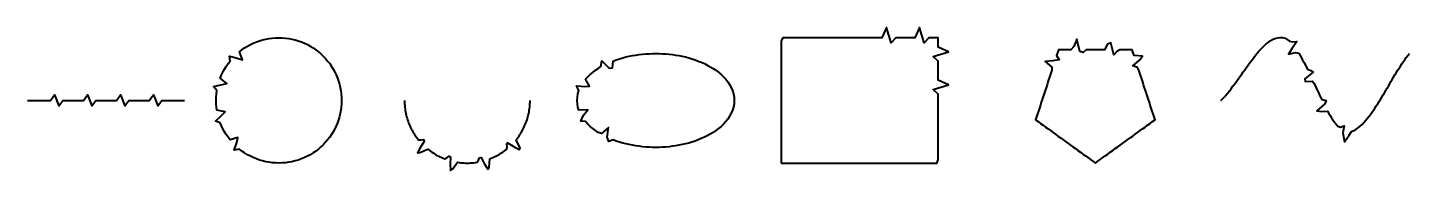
# Model space of a CAD drawing. Header units: millimetres. Extents: x 0 to 440, y -22 to 23.
import ezdxf

# ---------------------------------------------------------------- set-up
doc = ezdxf.new("R2010")
doc.units = ezdxf.units.MM
doc.layers.add('tmp-broken', color=250, linetype='Continuous', lineweight=40, true_color=0x000000)

msp = doc.modelspace()

# ---------------------------------------------------------------- linework, layer by layer
at = {"layer": 'tmp-broken', "color": 250, "linetype": 'Continuous', "lineweight": 40, "true_color": 0x000000}
for points in [[(240, -20), (241.5, -20), (243, -20), (244.5, -20), (246, -20), (247.5, -20), (249, -20), (250.5, -20), (252, -20), (253.5, -20), (255, -20), (256.5, -20), (258, -20), (259.5, -20), (261, -20), (262.5, -20), (264, -20), (265.5, -20), (267, -20), (268.5, -20), (270, -20), (271.5, -20), (273, -20), (274.5, -20), (276, -20), (277.5, -20), (279, -20), (280.5, -20), (282, -20), (283.5, -20), (285, -20), (286.5, -20), (288, -20), (289.5, -20), (290, -19), (290, -17.5), (290, -16), (290, -14.5), (290, -13), (290, -11.5), (290, -10), (290, -8.5), (290, -7), (290, -5.5), (290, -4), (290, -2.5), (290, -1), (290, 0.5), (290, 2), (288.36, 3.5), (293.28, 5), (290, 6.5), (290, 8), (290, 9.5), (290, 11), (290, 12.5), (288.36, 14), (293.28, 15.5), (290, 17), (290, 18.5), (290, 20), (288.5, 20), (287, 20), (285.5, 18.36), (284, 23.28), (282.5, 20), (281, 20), (279.5, 20), (278, 20), (276.5, 20), (275, 18.36), (273.5, 23.28), (272, 20), (270.5, 20), (269, 20), (267.5, 20), (266, 20), (264.5, 20), (263, 20), (261.5, 20), (260, 20), (258.5, 20), (257, 20), (255.5, 20), (254, 20), (252.5, 20), (251, 20), (249.5, 20), (248, 20), (246.5, 20), (245, 20), (243.5, 20), (242, 20), (240.5, 20), (240, 19), (240, 17.5), (240, 16), (240, 14.5), (240, 13), (240, 11.5), (240, 10), (240, 8.5), (240, 7), (240, 5.5), (240, 4), (240, 2.5), (240, 1), (240, -0.5), (240, -2), (240, -3.5), (240, -5), (240, -6.5), (240, -8), (240, -9.5), (240, -11), (240, -12.5), (240, -14), (240, -15.5), (240, -17), (240, -18.5), (240, -20)], [(100, 0), (99.96, -1.05), (99.88, -2.09), (99.75, -3.13), (99.56, -4.16), (99.31, -5.17), (99.02, -6.18), (98.67, -7.17), (98.27, -8.13), (97.81, -9.08), (97.31, -10), (96.77, -10.89), (96.18, -11.76), (95.54, -12.58), (94.85, -13.37), (94.14, -14.14), (93.38, -14.86), (92.58, -15.54), (91.75, -16.17), (90.89, -16.77), (90, -17.32), (89.08, -17.82), (88.13, -18.27), (87.17, -18.67), (86.18, -19.02), (85.18, -19.32), (84.16, -19.56), (83.13, -19.75), (82.09, -19.89), (81.05, -19.96), (80, -19.99), (78.95, -19.96), (77.91, -19.89), (76.87, -19.75), (75.84, -19.55), (74.82, -19.32), (73.82, -19.02), (72.83, -18.67), (71.87, -18.26), (70.92, -17.82), (70, -17.32), (69.11, -16.77), (68.25, -16.17), (67.42, -15.54), (65.74, -15.83), (66.61, -13.4), (66.92, -11.78), (64.46, -12.58), (63.82, -11.75), (63.23, -10.89), (62.69, -10), (62.19, -9.08), (61.73, -8.13), (61.33, -7.17), (59.78, -6.57), (61.59, -4.93), (62.85, -3.64), (60.25, -3.13), (60.12, -2.09), (60.04, -1.05), (60, 0), (60.04, 1.05), (60.12, 2.09), (60.25, 3.13), (59.23, 4.42), (61.48, 4.96), (63.4, 5.4), (61.33, 7.17), (61.73, 8.14), (62.19, 9.08), (62.69, 10), (63.23, 10.89), (63.82, 11.76), (64.46, 12.58), (64.26, 14.17), (66.37, 13.64), (68.37, 12.92), (67.42, 15.54), (68.25, 16.17), (69.11, 16.77), (70, 17.32), (70.92, 17.82), (71.87, 18.27), (72.83, 18.67), (73.82, 19.02), (74.82, 19.32), (75.84, 19.56), (76.87, 19.75), (77.91, 19.89), (78.95, 19.96), (80, 19.99), (81.05, 19.96), (82.09, 19.89), (83.13, 19.75), (84.16, 19.55), (85.18, 19.32), (86.18, 19.02), (87.17, 18.67), (88.13, 18.26), (89.08, 17.82), (90, 17.32), (90.89, 16.77), (91.75, 16.17), (92.58, 15.54), (93.38, 14.86), (94.14, 14.14), (94.85, 13.37), (95.54, 12.58), (96.18, 11.75), (96.77, 10.89), (97.31, 10), (97.81, 9.08), (98.27, 8.13), (98.67, 7.17), (99.02, 6.18), (99.31, 5.17), (99.56, 4.16), (99.75, 3.13), (99.88, 2.09), (99.96, 1.05), (100, 0)], [(340, -20), (340.79, -19.42), (341.59, -18.85), (342.38, -18.27), (343.17, -17.7), (343.96, -17.12), (344.76, -16.55), (345.55, -15.97), (346.34, -15.39), (347.13, -14.82), (347.93, -14.24), (348.72, -13.67), (349.51, -13.09), (350.3, -12.51), (351.1, -11.94), (351.89, -11.36), (352.68, -10.79), (353.47, -10.21), (354.27, -9.64), (355.06, -9.06), (355.85, -8.48), (356.64, -7.91), (357.44, -7.33), (358.23, -6.76), (359.02, -6.18), (358.72, -5.25), (358.42, -4.32), (358.11, -3.39), (357.81, -2.45), (357.51, -1.52), (357.2, -0.59), (356.9, 0.34), (356.6, 1.27), (356.3, 2.2), (355.99, 3.14), (355.69, 4.07), (355.39, 5), (355.09, 5.93), (354.78, 6.86), (354.48, 7.8), (354.18, 8.73), (353.87, 9.66), (353.43, 10.54), (351.9, 11.08), (354.08, 12.82), (355.02, 14.15), (352.36, 14.32), (352.06, 15.25), (351.76, 16.18), (350.78, 16.18), (349.8, 16.18), (348.82, 16.18), (347.84, 16.18), (346.86, 15.67), (345.88, 14.58), (344.9, 18.44), (343.92, 17.94), (342.94, 16.18), (341.96, 16.18), (340.98, 16.18), (340, 16.18), (339.02, 16.18), (338.04, 16.18), (337.06, 16.18), (336.08, 15.3), (335.1, 15.67), (334.12, 19.53), (333.14, 17.21), (332.16, 16.18), (331.18, 16.18), (330.2, 16.18), (329.22, 16.18), (328.24, 16.18), (327.94, 15.25), (327.64, 14.32), (328.52, 13), (326.48, 12.63), (323.99, 12.41), (326.14, 10.68), (326.13, 9.66), (325.82, 8.73), (325.52, 7.8), (325.22, 6.86), (324.91, 5.93), (324.61, 5), (324.31, 4.07), (324.01, 3.14), (323.7, 2.2), (323.4, 1.27), (323.1, 0.34), (322.8, -0.59), (322.49, -1.52), (322.19, -2.45), (321.89, -3.39), (321.58, -4.32), (321.28, -5.25), (320.98, -6.18), (321.77, -6.76), (322.56, -7.33), (323.36, -7.91), (324.15, -8.48), (324.94, -9.06), (325.73, -9.64), (326.53, -10.21), (327.32, -10.79), (328.11, -11.36), (328.9, -11.94), (329.7, -12.51), (330.49, -13.09), (331.28, -13.67), (332.07, -14.24), (332.87, -14.82), (333.66, -15.39), (334.45, -15.97), (335.24, -16.55), (336.04, -17.12), (336.83, -17.7), (337.62, -18.27), (338.41, -18.85), (339.21, -19.42), (340, -20)], [(225, 0), (224.94, -1.06), (224.75, -2.11), (224.45, -3.13), (224.04, -4.11), (223.54, -5.05), (222.95, -5.93), (222.3, -6.77), (221.58, -7.56), (220.82, -8.29), (220.01, -8.98), (219.17, -9.63), (218.28, -10.22), (217.37, -10.77), (216.44, -11.29), (215.49, -11.77), (214.52, -12.2), (213.54, -12.6), (212.54, -12.98), (211.53, -13.3), (210.51, -13.6), (209.48, -13.88), (208.45, -14.11), (207.4, -14.32), (206.36, -14.51), (205.3, -14.65), (204.25, -14.78), (203.19, -14.87), (202.13, -14.94), (201.06, -14.98), (200, -14.99), (198.94, -14.98), (197.87, -14.94), (196.81, -14.87), (195.75, -14.78), (194.7, -14.65), (193.64, -14.51), (192.6, -14.32), (191.55, -14.11), (190.52, -13.88), (189.49, -13.6), (188.47, -13.3), (187.46, -12.98), (186.46, -12.6), (185.1, -13.09), (184.54, -11.7), (184.96, -8.65), (182.73, -10.6), (181.72, -10.22), (180.83, -9.63), (179.99, -8.99), (179.18, -8.29), (178.42, -7.56), (177.7, -6.77), (176.12, -6.6), (176.98, -4.74), (178.34, -2.98), (175.55, -3.13), (175.25, -2.11), (175.06, -1.06), (175, 0), (175.06, 1.06), (175.25, 2.11), (175.55, 3.13), (174.77, 4.68), (177.44, 4.46), (178.9, 4.6), (177.7, 6.77), (178.42, 7.56), (179.18, 8.29), (179.99, 8.98), (180.83, 9.63), (181.72, 10.22), (182.58, 10.86), (182.85, 12.61), (185.22, 10.26), (186.23, 10.43), (186.46, 12.6), (187.46, 12.98), (188.47, 13.3), (189.49, 13.6), (190.52, 13.88), (191.55, 14.11), (192.6, 14.32), (193.64, 14.51), (194.7, 14.65), (195.75, 14.78), (196.81, 14.87), (197.87, 14.94), (198.94, 14.98), (200, 14.99), (201.06, 14.98), (202.13, 14.94), (203.19, 14.87), (204.25, 14.78), (205.3, 14.65), (206.36, 14.51), (207.4, 14.32), (208.45, 14.11), (209.48, 13.88), (210.51, 13.6), (211.53, 13.3), (212.54, 12.98), (213.54, 12.6), (214.52, 12.2), (215.49, 11.77), (216.44, 11.29), (217.37, 10.77), (218.28, 10.22), (219.16, 9.63), (220.01, 8.99), (220.82, 8.29), (221.58, 7.56), (222.3, 6.77), (222.95, 5.93), (223.54, 5.05), (224.04, 4.11), (224.45, 3.13), (224.75, 2.11), (224.94, 1.06), (225, 0)]]:
    msp.add_lwpolyline(points, close=True, dxfattribs=at)
for points in [[(380, 0), (380.57, 0.59), (381.13, 1.21), (381.67, 1.83), (382.19, 2.47), (382.71, 3.11), (383.22, 3.76), (383.72, 4.42), (384.21, 5.08), (384.69, 5.75), (385.18, 6.42), (385.66, 7.09), (386.13, 7.76), (386.61, 8.44), (387.09, 9.11), (387.56, 9.79), (388.04, 10.46), (388.52, 11.13), (389.01, 11.8), (389.5, 12.46), (390, 13.12), (390.5, 13.77), (391.01, 14.42), (391.54, 15.06), (392.08, 15.69), (392.63, 16.3), (393.2, 16.9), (393.79, 17.47), (394.4, 18.03), (395.04, 18.55), (395.72, 19.02), (396.43, 19.44), (397.18, 19.78), (397.97, 20.02), (398.79, 20.12), (399.61, 20.07), (400.41, 19.86), (401.13, 19.47), (401.78, 18.97), (402.77, 18.77), (404.17, 18.81), (402.52, 16.45), (401.5, 14.81), (403.73, 15.36), (404.8, 15.06), (405.22, 14.35), (405.62, 13.63), (406.02, 12.91), (406.4, 12.18), (406.78, 11.44), (407.15, 10.7), (407.52, 9.96), (408.64, 9.59), (409.32, 8.99), (406.73, 6.86), (406.85, 6.01), (409.16, 6.18), (409.63, 5.48), (409.98, 4.74), (410.33, 3.99), (410.67, 3.24), (411.02, 2.49), (411.38, 1.74), (411.73, 1), (412.15, 0.29), (413.49, 0.03), (413.09, -1.09), (410.57, -3.32), (412.08, -3.49), (413.97, -3.42), (414.38, -4.14), (414.79, -4.85), (415.23, -5.55), (415.68, -6.24), (416.15, -6.92), (416.65, -7.58), (417.19, -8.2), (418.02, -8.51), (419.24, -8.12), (418.86, -10.3), (419.34, -13.18), (420.79, -11.1), (421.53, -9.88), (422.31, -9.59), (423.04, -9.21), (423.72, -8.74), (424.36, -8.22), (424.96, -7.65), (425.53, -7.06), (426.08, -6.44), (426.61, -5.81), (427.12, -5.16), (427.61, -4.5), (428.09, -3.83), (428.56, -3.15), (429.02, -2.46), (429.47, -1.77), (429.91, -1.07), (430.35, -0.37), (430.78, 0.33), (431.21, 1.04), (431.64, 1.75), (432.06, 2.46), (432.48, 3.17), (432.89, 3.88), (433.31, 4.59), (433.73, 5.3), (434.15, 6.02), (434.57, 6.73), (434.99, 7.44), (435.41, 8.15), (435.84, 8.85), (436.27, 9.56), (436.71, 10.26), (437.15, 10.95), (437.6, 11.65), (438.05, 12.33), (438.52, 13.01), (439, 13.69), (439.49, 14.35), (440, 15)], [(120, 0), (120.02, -0.52), (120.04, -1.05), (120.07, -1.57), (120.12, -2.09), (120.17, -2.61), (120.25, -3.13), (120.34, -3.64), (120.44, -4.16), (120.56, -4.67), (120.68, -5.18), (120.83, -5.68), (120.98, -6.18), (121.15, -6.68), (121.33, -7.17), (121.52, -7.65), (121.73, -8.13), (121.95, -8.61), (122.18, -9.08), (122.43, -9.54), (122.68, -10), (122.95, -10.45), (123.23, -10.89), (123.52, -11.33), (123.83, -11.75), (124.13, -12.17), (124.46, -12.58), (125.27, -12.58), (126.11, -12.5), (126.24, -13.06), (125.12, -14.88), (124.12, -16.76), (125.02, -16.63), (126.36, -15.98), (127.42, -15.54), (127.83, -15.87), (128.25, -16.17), (128.67, -16.48), (129.11, -16.77), (129.55, -17.05), (130, -17.32), (130.46, -17.57), (130.92, -17.82), (131.39, -18.05), (131.87, -18.27), (132.35, -18.48), (132.83, -18.67), (133.52, -18.31), (134.21, -17.81), (134.65, -18.09), (134.58, -20.22), (134.64, -22.35), (135.33, -21.97), (136.16, -20.73), (136.87, -19.75), (137.39, -19.83), (137.91, -19.88), (138.43, -19.93), (138.95, -19.96), (139.48, -19.98), (140, -20), (140.52, -19.98), (141.05, -19.96), (141.57, -19.93), (142.09, -19.88), (142.61, -19.83), (143.13, -19.75), (143.55, -19.12), (143.9, -18.36), (144.38, -18.23), (145.39, -20.11), (146.51, -21.93), (146.95, -21.44), (147.07, -19.95), (147.17, -18.67), (147.65, -18.48), (148.13, -18.27), (148.61, -18.05), (149.08, -17.82), (149.54, -17.57), (150, -17.32), (150.45, -17.05), (150.89, -16.77), (151.33, -16.48), (151.75, -16.17), (152.17, -15.87), (152.58, -15.54), (152.66, -14.82), (152.58, -13.97), (152.83, -13.51), (154.64, -14.64), (156.52, -15.65), (156.8, -15.13), (156.15, -13.79), (155.54, -12.58), (155.87, -12.17), (156.17, -11.75), (156.48, -11.33), (156.77, -10.89), (157.05, -10.45), (157.32, -10), (157.57, -9.54), (157.82, -9.08), (158.05, -8.61), (158.27, -8.13), (158.48, -7.65), (158.67, -7.17), (158.85, -6.68), (159.02, -6.18), (159.17, -5.68), (159.32, -5.18), (159.44, -4.67), (159.56, -4.16), (159.66, -3.64), (159.75, -3.13), (159.83, -2.61), (159.88, -2.09), (159.93, -1.57), (159.96, -1.05), (159.98, -0.52), (160, 0)]]:
    msp.add_lwpolyline(points, dxfattribs=at)
at = {"layer": 'tmp-broken', "color": 1, "linetype": 'Continuous', "lineweight": 40, "true_color": 0xff0000}
msp.add_lwpolyline([(0, 0), (7.25, 0), (8.58, 1.75), (9.92, -1.75), (11.25, 0), (17.75, 0), (19.08, 1.75), (20.42, -1.75), (21.75, 0), (28.25, 0), (29.58, 1.75), (30.92, -1.75), (32.25, 0), (38.75, 0), (40.08, 1.75), (41.42, -1.75), (42.75, 0), (50, 0)], dxfattribs=at)

doc.saveas('drawing.dxf')
